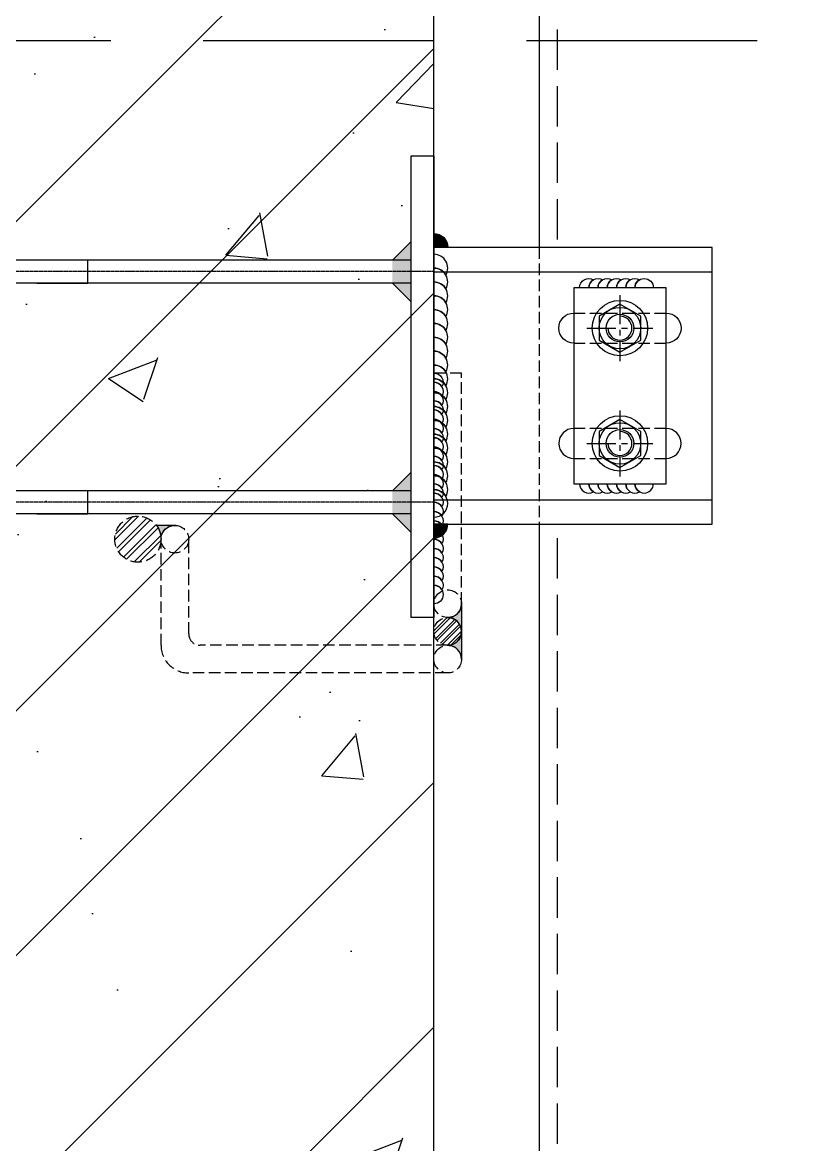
# Model space of a CAD drawing. Extents: x 220580 to 2027826, y -309201 to 71987.
# Drawn here: x 307376.1 to 307711.5, y -153257.8 to -152771.4 of the extents above; entities that cross this region are included whole.
import ezdxf

# ---------------------------------------------------------------- set-up
doc = ezdxf.new("R2010")
doc.units = 0
for name, pattern in [('CENTER', [2, 1.25, -0.25, 0.25, -0.25]), ('DASH', [0.35, 0.25, -0.1]), ('ZN-CENTER', [2, 1.25, -0.25, 0.25, -0.25]), ('ZN-DASH', [0.35, 0.25, -0.1]), ('ZN-DOT', [0.25, 0, -0.25])]:
    doc.linetypes.add(name, pattern=pattern)
for name, color, linetype in [('!ZN1-填充-8', 8, 'Continuous'), ('!ZN4-焊缝-8', 8, 'Continuous'), ('!ZN4-配件-11', 11, 'Continuous'), ('!ZN5-钢材投影-40', 40, 'Continuous'), ('!ZN6-层高线-8', 8, 'ZN-DOT'), ('!ZN6-虚线-8', 8, 'ZN-DASH'), ('!ZN6-轴线-1', 1, 'ZN-CENTER'), ('20剖面图$0$PUB_HATCH', 8, 'Continuous'), ('20剖面图$0$建-墙-砼', 9, 'Continuous'), ('2钢材断面', 2, 'Continuous'), ('40钢材投影', 40, 'Continuous'), ('ALT_CEN-0-30', 1, 'CENTER'), ('S-SHAPE', 51, 'Continuous')]:
    doc.layers.add(name, color=color, linetype=linetype)
pattern_1 = [(45, (1654310.4, -568207.45), (-53.0330086, 53.0330086), []), (50, (1654310.4, -568207.45), (215.178055, -18.82564), [22.5, -247.5]), (355, (1654310.4, -568207.45), (-41.6254, 225.65764), [18, -198]), (100.4514, (1654328.33, -568209.02), (173.552815, 206.831863), [19.122057, -210.342634]), (46.1842, (1654310.4, -568147.45), (320.172315, -49.655704), [33.75, -371.25]), (96.6356, (1654337.08, -568151.6), (280.39881, 292.23536), [28.683086, -315.5139]), (351.1842, (1654310.4, -568147.45), (280.398584, 292.23558), [27, -297]), (21, (1654340.4, -568162.45), (179.072116, -120.785667), [22.5, -247.5]), (326, (1654340.4, -568162.45), (72.9946, 217.545014), [18, -198]), (71.4514, (1654355.32, -568172.52), (252.066789, 96.75915), [19.122057, -210.342634]), (37.5, (1654310.4, -568207.45), (3.6479566, 99.868156), [0, -195.6, 0, -201, 0, -198.75]), (7.5, (1654310.4, -568207.45), (78.920861, 118.3235136), [0, -114.6, 0, -191.1, 0, -75.75]), (327.5, (1654243.5, -568207.45), (160.146731, -6.7664615), [0, -75, 0, -234, 0, -310.5]), (317.5, (1654213.5, -568207.45), (174.955851, 30.031495), [0, -97.5, 0, -155.4, 0, -220.5])]

# ---------------------------------------------------------------- blocks, each defined once
blk = doc.blocks.new('A$Cec10f56f')
at = {"layer": '!ZN1-填充-8'}
h = blk.add_hatch(color=252, dxfattribs=at)
h.dxf.hatch_style = 1
h.paths.add_polyline_path([(10, 55), (10, 62.94), (18.01, 55)])
h = blk.add_hatch(color=252, dxfattribs=at)
h.dxf.hatch_style = 1
h.paths.add_polyline_path([(18.01, 55), (18.01, 45), (10, 45), (10, 55)])
h = blk.add_hatch(color=252, dxfattribs=at)
h.dxf.hatch_style = 1
h.paths.add_polyline_path([(10, 45), (10, 37.06), (18.01, 45)])
h = blk.add_hatch(color=252, dxfattribs=at)
h.dxf.hatch_style = 1
h.paths.add_polyline_path([(10, -45), (10, -37.06), (18.01, -45)])
h = blk.add_hatch(color=252, dxfattribs=at)
h.dxf.hatch_style = 1
h.paths.add_polyline_path([(18.01, -45), (18.01, -55), (10, -55), (10, -45)])
h = blk.add_hatch(color=252, dxfattribs=at)
h.dxf.hatch_style = 1
h.paths.add_polyline_path([(10, -55), (10, -62.94), (18.01, -55)])
at = {"layer": '2钢材断面'}
for p, q in [((0, 100), (10, 100)), ((0, 100), (0, -100)), ((10, 100), (10, 45)), ((10, 45), (10, -44)), ((10, -44), (10, -100)), ((0, -100), (10, -100))]:
    blk.add_line(p, q, dxfattribs=at)
at = {"layer": '40钢材投影'}
for p, q in [((18.01, 55), (10, 62.94)), ((10, 55), (200, 55)), ((200, 55), (200, 45)), ((10, 45), (200, 45)), ((18.01, 45), (10, 37.06)), ((18.01, -45), (10, -37.06)), ((10, -45), (200, -45)), ((200, -45), (200, -55)), ((10, -55), (200, -55)), ((18.01, -55), (10, -62.94))]:
    blk.add_line(p, q, dxfattribs=at)
for points in [[(172, 45), (150, 45), (150, 55), (200, 55), (200, 45), (184, 45)], [(172, -55), (150, -55), (150, -45), (200, -45), (200, -55), (184, -55)]]:
    blk.add_lwpolyline(points, dxfattribs=at)
at = {"layer": 'ALT_CEN-0-30', "ltscale": 0.3}
for p, q in [((0, 50), (197.81, 50)), ((0, -50), (197.81, -50))]:
    blk.add_line(p, q, dxfattribs=at)
blk = doc.blocks.new('*U281')
at = {"layer": '!ZN5-钢材投影-40', "ltscale": 0.3}
blk.add_line((-254.4, 1581.04), (-254.4, -968.09), dxfattribs=at)
at = {"layer": '!ZN6-虚线-8', "color": 8, "linetype": 'ZN-DASH', "ltscale": 70}
blk.add_line((-246.4, -968.09), (-246.4, 1581.04), dxfattribs=at)
blk = doc.blocks.new('*U1913')
at = {"linetype": 'ZN-DASH', "ltscale": 20}
blk.add_wipeout([(-120.6, -60), (0, -60), (0, 60), (-120.6, 60)], dxfattribs=at).dxf.layer = '!ZN6-虚线-8'
at = {"layer": '!ZN4-焊缝-8', "ltscale": 0.1}
h = blk.add_hatch(color=256, dxfattribs=at)
edge = h.paths.add_edge_path()
edge.add_line((-114.6, 60), (-120.6, 60))
edge.add_line((-120.6, 60), (-120.6, 66))
edge.add_arc((-120.6, 60), 6, 0, 90, ccw=False)
h = blk.add_hatch(color=256, dxfattribs=at)
edge = h.paths.add_edge_path()
edge.add_line((-114.6, -60), (-120.6, -60))
edge.add_line((-120.6, -60), (-120.6, -66))
edge.add_arc((-120.6, -60), 6, 270, 360)
for points in [[(-114.6, 60), (-120.6, 60), (-120.6, 66, -0.414214)], [(-114.6, -60), (-120.6, -60), (-120.6, -66, 0.414214)]]:
    blk.add_lwpolyline(points, format="xyb", close=True, dxfattribs=at)
at = {"layer": '!ZN4-焊缝-8', "color": 8, "ltscale": 20}
blk.add_lwpolyline([(-120.6, -57, 1), (-120.6, -45, -0.267949), (-115.4, -48, 0.57735), (-120.6, -39, -0.267949), (-115.4, -42, 0.57735), (-120.6, -33, -0.267949), (-115.4, -36, 0.57735), (-120.6, -27, -0.267949), (-115.4, -30, 0.57735), (-120.6, -21, -0.267949), (-115.4, -24, 0.57735), (-120.6, -15, -0.267949), (-115.4, -18, 0.57735), (-120.6, -9, -0.267949), (-115.4, -12, 0.57735), (-120.6, -3, -0.267949), (-115.4, -6, 0.57735), (-120.6, 3, -0.267949), (-115.4, 0, 0.57735), (-120.6, 9, -0.267949), (-115.4, 6, 0.57735), (-120.6, 15, -0.267949), (-115.4, 12, 0.57735), (-120.6, 21, -0.267949), (-115.4, 18, 0.57735), (-120.6, 27, -0.267949), (-115.4, 24, 0.57735), (-120.6, 33, -0.267949), (-115.4, 30, 0.57735), (-120.6, 39, -0.267949), (-115.4, 36, 0.57735), (-120.6, 45, -0.267949), (-115.4, 42, 0.57735), (-120.6, 51, -0.267949), (-115.4, 48, 0.57735), (-120.6, 57)], format="xyb", dxfattribs=at)
at = {"layer": '!ZN4-焊缝-8', "ltscale": 0.1}
for points in [[(-57.5, 42.5, -0.57735), (-51.5, 45.96, 0.267949), (-53.5, 42.5, -0.57735), (-47.5, 45.96, 0.267949), (-49.5, 42.5, -0.57735), (-43.5, 45.96, 0.267949), (-45.5, 42.5, -0.57735), (-39.5, 45.96, 0.267949), (-41.5, 42.5, -0.57735), (-35.5, 45.96, 0.267949), (-37.5, 42.5, -0.57735), (-31.5, 45.96, 0.267949), (-33.5, 42.5, -1), (-25.5, 42.5, -1)], [(-57.5, -42.5, 0.57735), (-51.5, -45.96, -0.267949), (-53.5, -42.5, 0.57735), (-47.5, -45.96, -0.267949), (-49.5, -42.5, 0.57735), (-43.5, -45.96, -0.267949), (-45.5, -42.5, 0.57735), (-39.5, -45.96, -0.267949), (-41.5, -42.5, 0.57735), (-35.5, -45.96, -0.267949), (-37.5, -42.5, 0.57735), (-31.5, -45.96, -0.267949), (-33.5, -42.5, 1), (-25.5, -42.5, 1)]]:
    blk.add_lwpolyline(points, format="xyb", dxfattribs=at)
at = {"layer": '!ZN4-配件-11', "linetype": 'ByBlock', "ltscale": 10}
for points in [[(-31, 30.2), (-40, 35.39), (-49, 30.2), (-49, 19.8), (-40, 14.61), (-31, 19.8)], [(-31, -19.8), (-40, -14.61), (-49, -19.8), (-49, -30.2), (-40, -35.39), (-31, -30.2)]]:
    blk.add_lwpolyline(points, close=True, dxfattribs=at)
for centre, radius in [((-40, 25), 12), ((-40, 25), 9), ((-40, 25), 6), ((-40, -25), 12), ((-40, -25), 9), ((-40, -25), 6)]:
    blk.add_circle(centre, radius, dxfattribs=at)
for centre in [(-40, 25), (-40, -25)]:
    blk.add_arc(centre, 5.19, 180, 90, dxfattribs=at)
at = {"layer": '!ZN5-钢材投影-40'}
for p, q in [((-120.6, 49.44), (0, 49.44)), ((-120.6, -49.44), (0, -49.44))]:
    blk.add_line(p, q, dxfattribs=at)
for points in [[(-120.6, -60), (0, -60), (0, 60), (-120.6, 60)], [(-57.5, -42.5), (-20, -42.5), (-20, 42.5), (-60, 42.5), (-60, -42.5)]]:
    blk.add_lwpolyline(points, close=True, dxfattribs=at)
for points in [[(-60, 18.5), (-60, 18.5, -1), (-60, 31.5), (-60, 31.5)], [(-20, 31.5), (-20, 31.5, -1), (-20, 18.5), (-20, 18.5)], [(-60, -18.5), (-60, -18.5, 1), (-60, -31.5), (-60, -31.5)], [(-20, -31.5), (-20, -31.5, 1), (-20, -18.5), (-20, -18.5)]]:
    blk.add_lwpolyline(points, format="xyb", dxfattribs=at)
at = {"layer": '!ZN6-虚线-8', "linetype": 'ZN-DASH', "ltscale": 20}
for p, q in [((-75, 60), (-75, -60)), ((-60, 31.5), (-20, 31.5)), ((-60, 18.5), (-20, 18.5)), ((-20, -18.5), (-60, -18.5)), ((-60, -31.5), (-20, -31.5))]:
    blk.add_line(p, q, dxfattribs=at)
at = {"layer": '!ZN6-轴线-1', "color": 1, "linetype": 'ZN-CENTER', "ltscale": 10}
for p, q in [((-40, 39.27), (-40, 10.73)), ((-54.27, 25), (-25.73, 25)), ((-40, -10.73), (-40, -39.27)), ((-54.27, -25), (-25.73, -25))]:
    blk.add_line(p, q, dxfattribs=at)
blk = doc.blocks.new('20190423083511')
at = {"layer": '!ZN1-填充-8'}
h = blk.add_hatch(dxfattribs=at)
h.set_pattern_fill('ANSI32', color=256, style=0)
h.set_pattern_definition([(45, (-112581.5874, -53216.1507), (-3.36759605, 3.36759605), []), (45, (-112579.3424, -53216.1507), (-3.36759605, 3.36759605), [])])
edge = h.paths.add_edge_path()
edge.add_arc((-128.23, 34), 10, 0, 360)
h = blk.add_hatch(dxfattribs=at)
h.set_pattern_fill('ANSI32', color=256, scale=0.6, style=0)
h.set_pattern_definition([(45, (-67466.0123, -31956.0904), (-2.02055763, 2.02055763), []), (45, (-67464.6652, -31956.0904), (-2.02055763, 2.02055763), [])])
edge = h.paths.add_edge_path()
edge.add_arc((6, -6), 6, 0, 360)
at = {"layer": '!ZN4-焊缝-8', "ltscale": 20}
h = blk.add_hatch(color=256, dxfattribs=at)
edge = h.paths.add_edge_path()
edge.add_arc((-128.23, 34), 10, 0, 36.6834, ccw=False)
edge.add_arc((-112.23, 34), 6, 84.6572, 180, ccw=False)
edge.add_line((-111.67, 39.97), (-120.21, 39.97))
h = blk.add_hatch(color=256, dxfattribs=at)
edge = h.paths.add_edge_path()
edge.add_line((12, 6), (12, -6))
edge.add_arc((6, -6), 6, 0, 90)
edge.add_arc((6, 6), 6, 270, 360)
h = blk.add_hatch(color=256, dxfattribs=at)
edge = h.paths.add_edge_path()
edge.add_line((12, -6), (12, -18))
edge.add_arc((6, -18), 6, 0, 90)
edge.add_arc((6, -6), 6, 270, 360)
blk.add_lwpolyline([(0, 106, -0.57735), (3.46, 100, 0.267949), (0, 102, -0.57735), (3.46, 96, 0.267949), (0, 98, -0.57735), (3.46, 92, 0.267949), (0, 94, -0.57735), (3.46, 88, 0.267949), (0, 90, -0.57735), (3.46, 84, 0.267949), (0, 86, -0.57735), (3.46, 80, 0.267949), (0, 82, -0.57735), (3.46, 76, 0.267949), (0, 78, -0.57735), (3.46, 72, 0.267949), (0, 74, -0.57735), (3.46, 68, 0.267949), (0, 70, -0.57735), (3.46, 64, 0.267949), (0, 66, -0.57735), (3.46, 60, 0.267949), (0, 62, -0.57735), (3.46, 56, 0.267949), (0, 58, -0.57735), (3.46, 52, 0.267949), (0, 54, -0.57735), (3.46, 48, 0.267949), (0, 50, -0.57735), (3.46, 44, 0.267949), (0, 46, -0.57735), (3.46, 40, 0.267949), (0, 42, -0.57735), (3.46, 36, 0.267949), (0, 38, -0.57735), (3.46, 32, 0.267949), (0, 34, -0.57735), (3.46, 28, 0.267949), (0, 30, -0.57735), (3.46, 24, 0.267949), (0, 26, -0.57735), (3.46, 20, 0.267949), (0, 22, -0.57735), (3.46, 16, 0.267949), (0, 18, -0.57735), (3.46, 12, 0.267949), (0, 14, -1), (0, 6, -1)], format="xyb", dxfattribs=at)
for points in [[(-120.21, 39.97, -0.161443), (-118.23, 34, -0.441797), (-111.67, 39.97)], [(12, 6), (12, -6, 0.414214), (6, 0, 0.414214), (12, 6)], [(12, -6), (12, -18, 0.414214), (6, -12, 0.414214), (12, -6)]]:
    blk.add_lwpolyline(points, format="xyb", close=True, dxfattribs=at)
at = {"layer": '!ZN6-虚线-8', "ltscale": 20}
blk.add_lwpolyline([(12, 6), (12, 106), (0, 106), (0, 6)], dxfattribs=at)
for points in [[(5.49, -23.98), (-106.23, -23.98, -0.414214), (-118.23, -11.98), (-118.23, 34)], [(6, -12), (-101.23, -12, -0.414214), (-106.23, -7), (-106.23, 34)]]:
    blk.add_lwpolyline(points, format="xyb", dxfattribs=at)
for centre, radius in [((-128.23, 34), 10), ((-112.23, 34), 6), ((6, 6), 6), ((6, -6), 6), ((6, -18), 6)]:
    blk.add_circle(centre, radius, dxfattribs=at)
blk = doc.blocks.new('20250828132035')
at = {"layer": '20剖面图$0$PUB_HATCH'}
h = blk.add_hatch(dxfattribs=at)
h.set_pattern_fill('钢筋混凝土', color=256, scale=30, style=0)
h.set_pattern_definition(pattern_1)
h.paths.add_polyline_path([(100, 12550), (300, 12550), (300, 14450), (100, 14450)])
h = blk.add_hatch(dxfattribs=at)
h.set_pattern_fill('钢筋混凝土', color=256, scale=30, style=0)
h.set_pattern_definition(pattern_1)
h.paths.add_polyline_path([(0, 11800), (300, 11800), (300, 12550), (0, 12550)])
at = {"layer": '20剖面图$0$建-墙-砼'}
for p, q in [((250, 12450), (250, 12450)), ((275, 12450), (275, 12450)), ((300, 12450), (300, 12450))]:
    blk.add_line(p, q, dxfattribs=at)
at = {"layer": 'S-SHAPE'}
for p, q in [((300, 12550), (300, 14450)), ((300, 11800), (300, 12550))]:
    blk.add_line(p, q, dxfattribs=at)
at = {"ltscale": 50}
blk.add_blockref('*U281', (600, 12550), dxfattribs=at)
at = {"layer": '40钢材投影', "color": 2, "ltscale": 500, "xscale": -1, "rotation": 359.9999999933083}
blk.add_blockref('A$Cec10f56f', (300, 12400), dxfattribs=at)
at = {"ltscale": 20}
blk.add_blockref('*U1913', (420.6, 12400.5), dxfattribs=at)
blk.add_blockref('20190423083511', (300, 12300), dxfattribs=at)

msp = doc.modelspace()

# ---------------------------------------------------------------- block references
at = {"ltscale": 30}
msp.add_blockref('20250828132035', (307254.37, -165329.35), dxfattribs=at)

# ---------------------------------------------------------------- next in the draw order: linework, layer by layer
at = {"layer": '!ZN6-层高线-8', "linetype": 'DASH', "ltscale": 400}
msp.add_line((314134.44, -152779.35), (304325.84, -152779.35), dxfattribs=at)

doc.saveas('drawing.dxf')
